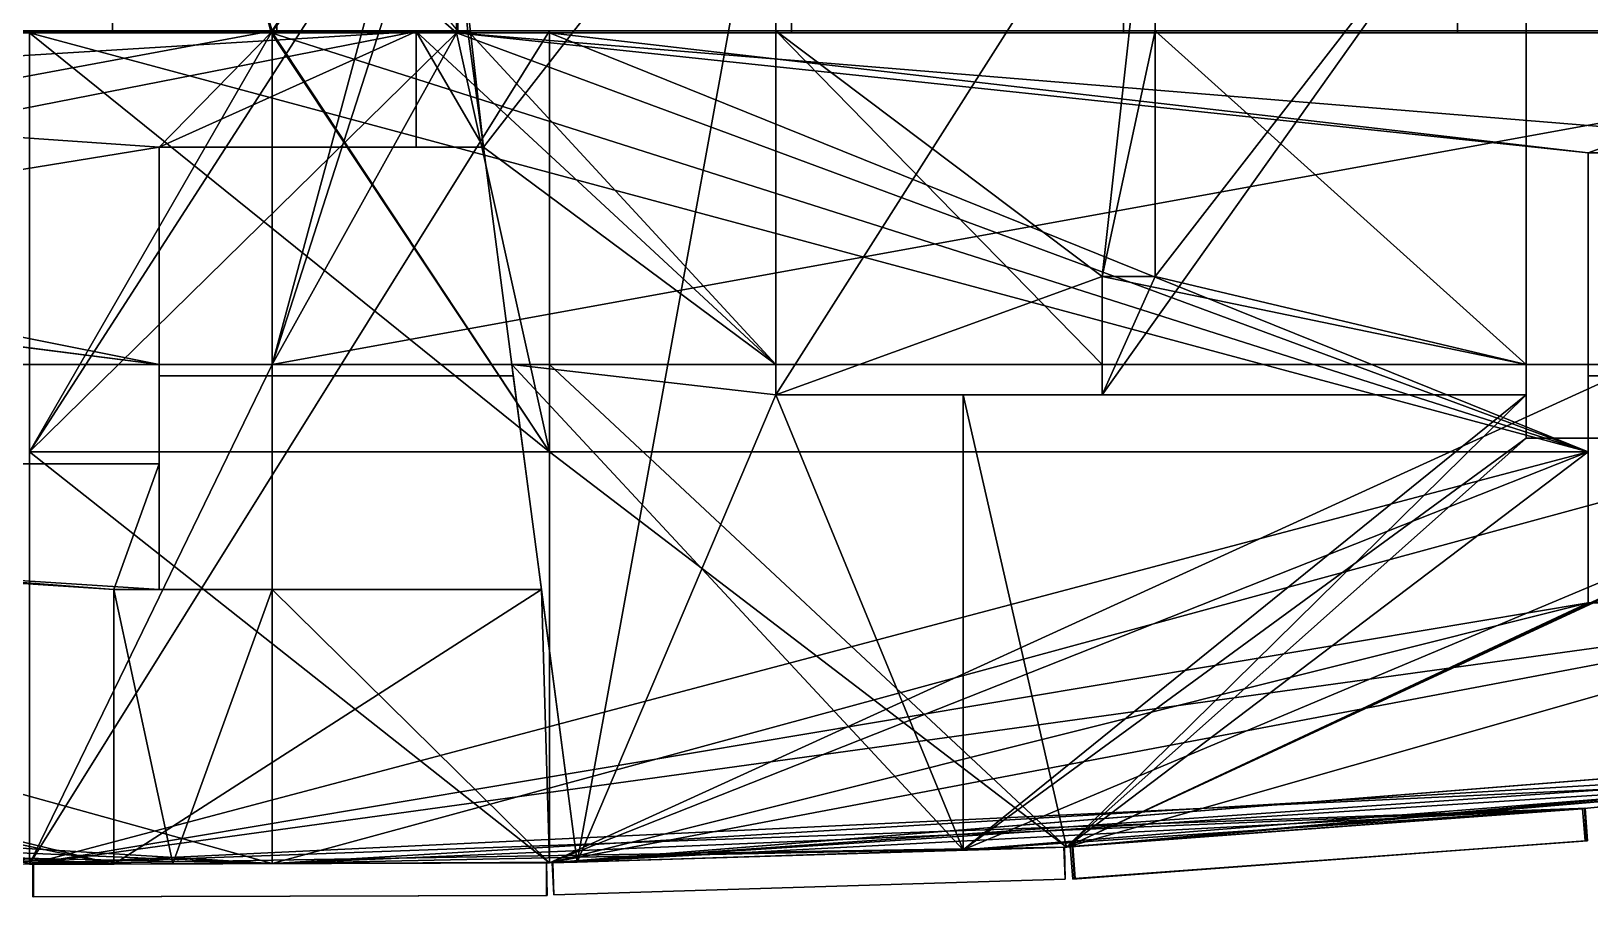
# Model space of a CAD drawing. Header units: metres. Extents: x -3 to 91.7, y -102.4 to -12.1.
# Drawn here: x 52.48 to 74.46, y -101.3 to -89.1 of the extents above; entities that cross this region are included whole.
import ezdxf

# ---------------------------------------------------------------- set-up
doc = ezdxf.new("R2010")
doc.units = ezdxf.units.M

msp = doc.modelspace()

# ---------------------------------------------------------------- linework, layer by layer
at = {"layer": 'Building Shading', "color": 195}
for points in [[(67.17, -101.05, 17.84), (74.39, -100.51, 17.84), (74.35, -100.06, 17.84), (67.13, -100.59, 17.84)], [(67.13, -100.59, 17.84), (74.35, -100.06, 17.84), (74.39, -100.51, 17.84), (67.17, -101.05, 17.84)], [(67.17, -101.05, 16.83), (74.39, -100.51, 16.83), (74.35, -100.06, 16.83), (67.13, -100.59, 16.83)], [(67.13, -100.59, 16.83), (74.35, -100.06, 16.83), (74.39, -100.51, 16.83), (67.17, -101.05, 16.83)], [(67.19, -101.04, 8.7), (74.41, -100.51, 8.7), (74.38, -100.05, 8.7), (67.16, -100.59, 8.7)], [(67.16, -100.59, 8.7), (74.38, -100.05, 8.7), (74.41, -100.51, 8.7), (67.19, -101.04, 8.7)], [(67.19, -101.04, 7.68), (74.41, -100.51, 7.68), (74.38, -100.05, 7.68), (67.16, -100.59, 7.68)], [(67.16, -100.59, 7.68), (74.38, -100.05, 7.68), (74.41, -100.51, 7.68), (67.19, -101.04, 7.68)], [(67.2, -101.04, 13.27), (74.42, -100.51, 13.27), (74.38, -100.05, 13.27), (67.16, -100.59, 13.27)], [(67.16, -100.59, 13.27), (74.38, -100.05, 13.27), (74.42, -100.51, 13.27), (67.2, -101.04, 13.27)], [(67.2, -101.04, 12.26), (74.42, -100.51, 12.26), (74.38, -100.05, 12.26), (67.16, -100.59, 12.26)], [(67.16, -100.59, 12.26), (74.38, -100.05, 12.26), (74.42, -100.51, 12.26), (67.2, -101.04, 12.26)], [(67.2, -101.04, 22.42), (74.42, -100.51, 22.42), (74.39, -100.05, 22.42), (67.17, -100.59, 22.42)], [(67.17, -100.59, 22.42), (74.39, -100.05, 22.42), (74.42, -100.51, 22.42), (67.2, -101.04, 22.42)], [(67.2, -101.04, 21.4), (74.42, -100.51, 21.4), (74.39, -100.05, 21.4), (67.17, -100.59, 21.4)], [(67.17, -100.59, 21.4), (74.39, -100.05, 21.4), (74.42, -100.51, 21.4), (67.2, -101.04, 21.4)], [(59.85, -101.27, 22.42), (67.06, -101.05, 22.42), (67.04, -100.6, 22.42), (59.83, -100.82, 22.42)], [(59.83, -100.82, 22.42), (67.04, -100.6, 22.42), (67.06, -101.05, 22.42), (59.85, -101.27, 22.42)], [(59.85, -101.27, 21.4), (67.06, -101.05, 21.4), (67.04, -100.6, 21.4), (59.83, -100.82, 21.4)], [(59.83, -100.82, 21.4), (67.04, -100.6, 21.4), (67.06, -101.05, 21.4), (59.85, -101.27, 21.4)], [(59.85, -101.27, 13.27), (67.06, -101.05, 13.27), (67.05, -100.6, 13.27), (59.84, -100.82, 13.27)], [(59.84, -100.82, 13.27), (67.05, -100.6, 13.27), (67.06, -101.05, 13.27), (59.85, -101.27, 13.27)], [(59.85, -101.27, 12.26), (67.06, -101.05, 12.26), (67.05, -100.6, 12.26), (59.84, -100.82, 12.26)], [(59.84, -100.82, 12.26), (67.05, -100.6, 12.26), (67.06, -101.05, 12.26), (59.85, -101.27, 12.26)], [(59.85, -101.27, 17.84), (67.06, -101.05, 17.84), (67.05, -100.6, 17.84), (59.84, -100.82, 17.84)], [(59.84, -100.82, 17.84), (67.05, -100.6, 17.84), (67.06, -101.05, 17.84), (59.85, -101.27, 17.84)], [(59.85, -101.27, 16.83), (67.06, -101.05, 16.83), (67.05, -100.6, 16.83), (59.84, -100.82, 16.83)], [(59.84, -100.82, 16.83), (67.05, -100.6, 16.83), (67.06, -101.05, 16.83), (59.85, -101.27, 16.83)], [(52.51, -101.3, 22.42), (59.75, -101.28, 22.42), (59.75, -100.82, 22.42), (52.51, -100.84, 22.42)], [(52.51, -100.84, 22.42), (59.75, -100.82, 22.42), (59.75, -101.28, 22.42), (52.51, -101.3, 22.42)], [(52.51, -101.3, 21.4), (59.75, -101.28, 21.4), (59.75, -100.82, 21.4), (52.51, -100.84, 21.4)], [(52.51, -100.84, 21.4), (59.75, -100.82, 21.4), (59.75, -101.28, 21.4), (52.51, -101.3, 21.4)], [(52.52, -101.3, 17.84), (59.76, -101.28, 17.84), (59.75, -100.82, 17.84), (52.52, -100.84, 17.84)], [(52.52, -100.84, 17.84), (59.75, -100.82, 17.84), (59.76, -101.28, 17.84), (52.52, -101.3, 17.84)], [(52.52, -101.3, 16.83), (59.76, -101.28, 16.83), (59.75, -100.82, 16.83), (52.52, -100.84, 16.83)], [(52.52, -100.84, 16.83), (59.75, -100.82, 16.83), (59.76, -101.28, 16.83), (52.52, -101.3, 16.83)]]:
    msp.add_3dface(points, dxfattribs=at)
at = {"layer": 'THERMAL_ZONE_2', "color": 8}
for points in [[(58.86, -90.74, 8.99), (58.32, -85.95, 8.99), (62.98, -85.44, 8.99)], [(60.18, -100.81, 8.99), (58.86, -90.74, 8.99), (62.98, -85.44, 8.99)], [(62.98, -85.44, 8.99), (62.98, -94.23, 8.99), (60.18, -100.81, 8.99)], [(62.98, -94.23, 8.99), (62.98, -85.82, 8.99), (68.33, -85.82, 8.99)], [(62.98, -94.23, 8.99), (68.33, -85.82, 8.99), (67.58, -92.56, 8.99)], [(67.58, -94.23, 8.99), (68.33, -92.56, 8.99), (73.56, -85.82, 8.99)], [(67.58, -94.23, 8.99), (73.56, -85.82, 8.99), (73.56, -94.23, 8.99)], [(68.33, -85.82, 8.99), (68.33, -92.56, 8.99), (67.58, -92.56, 8.99)], [(68.33, -92.56, 8.99), (68.33, -85.82, 8.99), (73.56, -85.82, 8.99)], [(73.56, -94.84, 8.99), (73.56, -85.88, 8.99), (81.55, -85.88, 8.99), (81.55, -94.84, 8.99)], [(51.27, -89.11, 8.99), (51.27, -85.95, 8.99), (55.95, -85.95, 8.99), (55.95, -89.11, 8.99)], [(55.95, -89.11, 8.99), (55.95, -85.95, 8.99), (58.32, -85.95, 8.99), (58.64, -89.11, 8.99)], [(58.86, -90.74, 8.99), (58.64, -89.11, 8.99), (58.32, -85.95, 8.99)], [(26.83, -95.2, 8.99), (30.76, -90.77, 8.99), (57.91, -89.11, 8.99)], [(26.83, -95.2, 8.99), (57.91, -89.11, 8.99), (54.29, -90.74, 8.99)], [(30.76, -90.77, 8.99), (30.76, -89.11, 8.99), (57.91, -89.11, 8.99)], [(57.91, -89.11, 8.99), (57.91, -90.74, 8.99), (54.29, -90.74, 8.99)], [(58.86, -90.74, 8.99), (57.91, -90.74, 8.99), (57.91, -89.11, 8.99)], [(58.86, -90.74, 8.99), (57.91, -89.11, 8.99), (58.64, -89.11, 8.99)], [(26.83, -95.2, 8.99), (54.29, -90.74, 8.99), (54.29, -95.2, 8.99)], [(54.29, -93.96, 8.99), (54.29, -90.74, 8.99), (58.86, -90.74, 8.99), (59.28, -93.96, 8.99)], [(62.98, -94.23, 8.99), (67.58, -92.56, 8.99), (67.58, -94.23, 8.99)], [(67.58, -94.23, 8.99), (67.58, -92.56, 8.99), (68.33, -92.56, 8.99)], [(54.29, -96.97, 8.99), (54.29, -93.96, 8.99), (59.28, -93.96, 8.99), (59.68, -96.97, 8.99)], [(62.98, -94.23, 8.99), (65.62, -100.64, 8.99), (60.18, -100.81, 8.99)], [(62.98, -94.23, 8.99), (65.62, -94.23, 8.99), (65.62, -100.64, 8.99)], [(65.62, -100.64, 8.99), (65.62, -94.23, 8.99), (73.56, -94.23, 8.99)], [(65.62, -100.64, 8.99), (73.56, -94.23, 8.99), (73.56, -94.84, 8.99)], [(65.62, -100.64, 8.99), (73.56, -94.84, 8.99), (79.44, -94.84, 8.99)], [(65.62, -100.64, 8.99), (79.44, -94.84, 8.99), (79.44, -99.54, 8.99)], [(26.83, -95.2, 8.99), (54.29, -95.2, 8.99), (54.29, -96.97, 8.99)], [(26.83, -95.2, 8.99), (54.29, -96.97, 8.99), (53.65, -96.97, 8.99)], [(26.83, -95.2, 8.99), (53.65, -96.97, 8.99), (53.65, -100.84, 8.99)], [(52.46, -100.84, 8.99), (26.83, -95.2, 8.99), (53.65, -100.84, 8.99)], [(53.65, -100.84, 8.99), (53.65, -96.97, 8.99), (59.68, -96.97, 8.99)], [(53.65, -100.84, 8.99), (59.68, -96.97, 8.99), (60.18, -100.81, 8.99)], [(65.62, -100.64, 8.99), (79.44, -99.54, 8.99), (74.42, -100.05, 8.99)], [(65.62, -100.64, 8.99), (74.42, -100.05, 8.99), (67.08, -100.6, 8.99)], [(53.65, -100.84, 8.99), (60.18, -100.81, 8.99), (59.79, -100.82, 8.99)]]:
    msp.add_3dface(points, dxfattribs=at)
at = {"layer": 'THERMAL_ZONE_2', "color": 15}
for points in [[(55.95, -89.11, 10.52), (55.95, -86.02, 10.52), (54.99, -86.16, 10.52), (55.88, -89.1, 10.52)], [(58.5, -89.1, 10.52), (55.95, -86.02, 10.52), (55.95, -89.11, 10.52)], [(54.29, -90.74, 10.52), (55.88, -89.11, 10.52), (30.76, -89.11, 10.52)], [(54.29, -93.8, 10.52), (54.29, -90.74, 10.52), (30.76, -89.11, 10.52)], [(54.29, -93.8, 10.52), (30.76, -89.11, 10.52), (30.76, -90.77, 10.52)], [(54.29, -90.74, 10.52), (55.88, -90.74, 10.52), (55.88, -89.11, 10.52)], [(57.91, -90.74, 10.52), (57.91, -89.11, 10.52), (55.88, -89.11, 10.52), (55.88, -90.74, 10.52)], [(62.98, -93.8, 10.52), (58.64, -89.1, 10.52), (57.91, -89.11, 10.52)], [(57.91, -89.11, 10.52), (57.91, -90.74, 10.52), (58.86, -90.74, 10.52)], [(62.98, -93.8, 10.52), (57.91, -89.11, 10.52), (58.86, -90.74, 10.52)], [(62.98, -93.8, 10.52), (62.98, -89.1, 10.52), (58.64, -89.1, 10.52)], [(67.58, -92.56, 10.52), (68.33, -89.1, 10.52), (62.98, -89.1, 10.52)], [(67.58, -93.8, 10.52), (67.58, -92.56, 10.52), (62.98, -89.1, 10.52)], [(67.58, -93.8, 10.52), (62.98, -89.1, 10.52), (62.98, -93.8, 10.52)], [(67.58, -92.56, 10.52), (68.33, -92.56, 10.52), (68.33, -89.1, 10.52)], [(73.56, -93.8, 10.52), (73.56, -89.1, 10.52), (68.33, -89.1, 10.52)], [(73.56, -93.8, 10.52), (68.33, -89.1, 10.52), (68.33, -92.56, 10.52)], [(81.55, -93.8, 10.52), (81.55, -89.1, 10.52), (73.56, -89.1, 10.52), (73.56, -93.8, 10.52)], [(54.29, -93.8, 10.52), (30.76, -90.77, 10.52), (30.49, -90.77, 10.52)], [(54.29, -93.8, 10.52), (30.49, -90.77, 10.52), (30.49, -93.8, 10.52)], [(55.88, -93.8, 10.52), (55.88, -90.74, 10.52), (54.29, -90.74, 10.52), (54.29, -93.8, 10.52)], [(59.26, -93.8, 10.52), (58.86, -90.74, 10.52), (55.88, -90.74, 10.52), (55.88, -93.8, 10.52)], [(62.98, -93.8, 10.52), (58.86, -90.74, 10.52), (59.26, -93.8, 10.52)], [(73.56, -93.8, 10.52), (68.33, -92.56, 10.52), (67.58, -92.56, 10.52)], [(73.56, -93.8, 10.52), (67.58, -92.56, 10.52), (67.58, -93.8, 10.52)], [(54.29, -95.2, 10.52), (54.29, -93.8, 10.52), (30.49, -93.8, 10.52), (30.49, -95.2, 10.52)], [(55.88, -93.96, 10.52), (55.88, -93.8, 10.52), (54.29, -93.8, 10.52), (54.29, -93.96, 10.52)], [(59.28, -93.96, 10.52), (59.26, -93.8, 10.52), (55.88, -93.8, 10.52), (55.88, -93.96, 10.52)], [(62.98, -94.23, 10.52), (62.98, -93.8, 10.52), (59.26, -93.8, 10.52)], [(65.62, -100.64, 10.52), (62.98, -94.23, 10.52), (59.26, -93.8, 10.52)], [(65.62, -100.64, 10.52), (59.26, -93.8, 10.52), (60.18, -100.81, 10.52)], [(67.58, -94.23, 10.52), (67.58, -93.8, 10.52), (62.98, -93.8, 10.52), (62.98, -94.23, 10.52)], [(73.56, -94.23, 10.52), (73.56, -93.8, 10.52), (67.58, -93.8, 10.52), (67.58, -94.23, 10.52)], [(81.55, -94.84, 10.52), (81.55, -93.8, 10.52), (73.56, -93.8, 10.52), (73.56, -94.84, 10.52)], [(55.88, -96.97, 10.52), (55.88, -93.96, 10.52), (54.29, -93.96, 10.52), (54.29, -96.97, 10.52)], [(59.68, -96.97, 10.52), (59.28, -93.96, 10.52), (55.88, -93.96, 10.52), (55.88, -96.97, 10.52)], [(65.62, -100.64, 10.52), (65.62, -94.23, 10.52), (62.98, -94.23, 10.52)], [(67.08, -100.6, 10.52), (73.56, -94.23, 10.52), (65.62, -94.23, 10.52)], [(67.08, -100.6, 10.52), (65.62, -94.23, 10.52), (65.62, -100.64, 10.52)], [(67.08, -100.6, 10.52), (73.56, -94.84, 10.52), (73.56, -94.23, 10.52)], [(67.08, -100.6, 10.52), (79.44, -99.54, 10.52), (79.44, -94.84, 10.52)], [(67.08, -100.6, 10.52), (79.44, -94.84, 10.52), (73.56, -94.84, 10.52)], [(53.65, -96.97, 10.52), (54.29, -95.2, 10.52), (30.49, -95.2, 10.52)], [(53.65, -100.84, 10.52), (53.65, -96.97, 10.52), (30.49, -95.2, 10.52)], [(53.65, -100.84, 10.52), (30.49, -95.2, 10.52), (30.49, -99.28, 10.52)], [(53.65, -96.97, 10.52), (54.29, -96.97, 10.52), (54.29, -95.2, 10.52)], [(54.48, -100.83, 10.52), (55.88, -96.97, 10.52), (53.65, -96.97, 10.52)], [(54.48, -100.83, 10.52), (53.65, -96.97, 10.52), (53.65, -100.84, 10.52)], [(54.48, -100.83, 10.52), (55.88, -100.83, 10.52), (55.88, -96.97, 10.52)], [(59.79, -100.82, 10.52), (59.68, -96.97, 10.52), (55.88, -96.97, 10.52)], [(59.79, -100.82, 10.52), (55.88, -96.97, 10.52), (55.88, -100.83, 10.52)], [(59.79, -100.82, 10.52), (60.18, -100.81, 10.52), (59.68, -96.97, 10.52)], [(53.65, -100.84, 10.52), (30.49, -99.28, 10.52), (37.82, -100.07, 10.52)], [(67.08, -100.6, 10.52), (74.42, -100.05, 10.52), (79.44, -99.54, 10.52)], [(53.65, -100.84, 10.52), (37.82, -100.07, 10.52), (45.12, -100.6, 10.52)], [(53.65, -100.84, 10.52), (45.12, -100.6, 10.52), (52.46, -100.84, 10.52)]]:
    msp.add_3dface(points, dxfattribs=at)
at = {"layer": 'THERMAL_ZONE_2', "color": 43}
for points in [[(74.42, -100.05, 10.52), (74.42, -100.05, 8.99), (79.44, -99.54, 8.99), (79.44, -99.54, 10.52)], [(67.08, -100.6, 10.52), (67.08, -100.6, 8.99), (74.42, -100.05, 8.99), (74.42, -100.05, 10.52)], [(65.62, -100.64, 10.52), (65.62, -100.64, 8.99), (67.08, -100.6, 8.99), (67.08, -100.6, 10.52)], [(52.46, -100.84, 10.52), (52.46, -100.84, 8.99), (53.65, -100.84, 8.99), (53.65, -100.84, 10.52)], [(53.65, -100.84, 10.52), (53.65, -100.84, 8.99), (59.79, -100.82, 8.99), (59.79, -100.82, 10.52)], [(59.79, -100.82, 10.52), (59.79, -100.82, 8.99), (60.18, -100.81, 8.99), (60.18, -100.81, 10.52)], [(60.18, -100.81, 10.52), (60.18, -100.81, 8.99), (65.62, -100.64, 8.99), (65.62, -100.64, 10.52)]]:
    msp.add_3dface(points, dxfattribs=at)
at = {"layer": 'THERMAL_ZONE_4', "color": 8}
for points in [[(55.88, -93.8, 13.56), (58.06, -85.73, 13.56), (58.5, -85.66, 13.56)], [(55.88, -93.8, 13.56), (58.5, -85.66, 13.56), (58.5, -89.1, 13.56)], [(55.88, -93.8, 13.56), (55.88, -89.1, 13.56), (58.06, -85.73, 13.56)], [(30.49, -93.8, 13.56), (31.88, -89.1, 13.56), (55.88, -89.1, 13.56)], [(30.49, -93.8, 13.56), (55.88, -89.1, 13.56), (55.88, -93.8, 13.56)], [(55.88, -93.8, 13.56), (58.5, -89.1, 13.56), (81.75, -89.1, 13.56)], [(55.88, -93.8, 13.56), (81.75, -89.1, 13.56), (81.75, -93.8, 13.56)], [(52.46, -100.84, 13.56), (30.49, -93.8, 13.56), (55.88, -93.8, 13.56)], [(52.46, -100.84, 13.56), (55.88, -93.8, 13.56), (55.88, -100.83, 13.56)], [(55.88, -100.83, 13.56), (55.88, -93.8, 13.56), (81.75, -93.8, 13.56)], [(55.88, -100.83, 13.56), (81.75, -93.8, 13.56), (81.75, -99.3, 13.56)], [(55.88, -100.83, 13.56), (81.75, -99.3, 13.56), (74.42, -100.05, 13.56)], [(55.88, -100.83, 13.56), (74.42, -100.05, 13.56), (67.08, -100.6, 13.56)], [(55.88, -100.83, 13.56), (67.08, -100.6, 13.56), (59.79, -100.82, 13.56)]]:
    msp.add_3dface(points, dxfattribs=at)
at = {"layer": 'THERMAL_ZONE_4', "color": 15}
for points in [[(55.88, -93.8, 15.09), (55.88, -89.1, 15.09), (30.49, -89.1, 15.09), (30.49, -93.8, 15.09)], [(59.79, -93.8, 15.09), (59.79, -89.1, 15.09), (55.88, -89.1, 15.09), (55.88, -93.8, 15.09)], [(81.75, -93.8, 15.09), (81.75, -89.1, 15.09), (59.79, -89.1, 15.09), (59.79, -93.8, 15.09)], [(55.88, -100.83, 15.09), (55.88, -93.8, 15.09), (30.49, -93.8, 15.09)], [(55.88, -100.83, 15.09), (30.49, -93.8, 15.09), (30.49, -99.28, 15.09)], [(59.79, -100.82, 15.09), (59.79, -93.8, 15.09), (55.88, -93.8, 15.09), (55.88, -100.83, 15.09)], [(67.08, -100.6, 15.09), (81.75, -93.8, 15.09), (59.79, -93.8, 15.09)], [(67.08, -100.6, 15.09), (59.79, -93.8, 15.09), (59.79, -100.82, 15.09)], [(67.08, -100.6, 15.09), (81.75, -99.3, 15.09), (81.75, -93.8, 15.09)], [(55.88, -100.83, 15.09), (30.49, -99.28, 15.09), (37.82, -100.07, 15.09)], [(67.08, -100.6, 15.09), (74.42, -100.05, 15.09), (81.75, -99.3, 15.09)], [(55.88, -100.83, 15.09), (37.82, -100.07, 15.09), (45.12, -100.6, 15.09)], [(55.88, -100.83, 15.09), (45.12, -100.6, 15.09), (52.46, -100.84, 15.09)]]:
    msp.add_3dface(points, dxfattribs=at)
at = {"layer": 'THERMAL_ZONE_4', "color": 43}
for points in [[(74.42, -100.05, 15.09), (74.42, -100.05, 13.56), (81.75, -99.3, 13.56), (81.75, -99.3, 15.09)], [(67.08, -100.6, 15.09), (67.08, -100.6, 13.56), (74.42, -100.05, 13.56), (74.42, -100.05, 15.09)], [(59.79, -100.82, 15.09), (59.79, -100.82, 13.56), (67.08, -100.6, 13.56), (67.08, -100.6, 15.09)], [(52.46, -100.84, 15.09), (52.46, -100.84, 13.56), (55.88, -100.83, 13.56), (55.88, -100.83, 15.09)], [(55.88, -100.83, 15.09), (55.88, -100.83, 13.56), (59.79, -100.82, 13.56), (59.79, -100.82, 15.09)]]:
    msp.add_3dface(points, dxfattribs=at)
at = {"layer": 'THERMAL_ZONE_5', "color": 8}
for points in [[(52.46, -100.84, 18.14), (30.49, -89.1, 18.14), (59.79, -89.1, 18.14)], [(52.46, -100.84, 18.14), (59.79, -89.1, 18.14), (59.79, -100.82, 18.14)], [(59.79, -100.82, 18.14), (59.79, -89.1, 18.14), (85.49, -89.1, 18.14)], [(59.79, -100.82, 18.14), (85.49, -89.1, 18.14), (85.49, -98.77, 18.14)], [(59.79, -100.82, 18.14), (85.49, -98.77, 18.14), (85.51, -98.77, 18.14)], [(59.79, -100.82, 18.14), (85.51, -98.77, 18.14), (81.75, -99.3, 18.14)], [(59.79, -100.82, 18.14), (81.75, -99.3, 18.14), (74.42, -100.05, 18.14)], [(59.79, -100.82, 18.14), (74.42, -100.05, 18.14), (67.08, -100.6, 18.14)]]:
    msp.add_3dface(points, dxfattribs=at)
at = {"layer": 'THERMAL_ZONE_5', "color": 15}
for points in [[(53.63, -89.13, 19.66), (53.63, -89.1, 19.66), (48.92, -89.1, 19.66), (48.92, -89.13, 19.66)], [(59.79, -95.03, 19.66), (55.87, -89.13, 19.66), (52.46, -89.13, 19.66)], [(59.79, -95.03, 19.66), (52.46, -89.13, 19.66), (52.46, -95.03, 19.66)], [(58.48, -89.13, 19.66), (58.48, -89.1, 19.66), (55.87, -89.1, 19.66)], [(59.79, -95.03, 19.66), (58.48, -89.13, 19.66), (55.87, -89.1, 19.66)], [(59.79, -95.03, 19.66), (55.87, -89.1, 19.66), (55.87, -89.13, 19.66)], [(59.79, -95.03, 19.66), (59.79, -89.13, 19.66), (58.48, -89.13, 19.66)], [(74.43, -90.82, 19.66), (79.14, -89.13, 19.66), (59.79, -89.13, 19.66)], [(74.43, -95.03, 19.66), (74.43, -90.82, 19.66), (59.79, -89.13, 19.66)], [(74.43, -95.03, 19.66), (59.79, -89.13, 19.66), (59.79, -95.03, 19.66)], [(67.88, -89.13, 19.66), (67.88, -89.1, 19.66), (63.2, -89.1, 19.66), (63.2, -89.13, 19.66)], [(72.59, -89.13, 19.66), (72.59, -89.1, 19.66), (67.88, -89.1, 19.66), (67.88, -89.13, 19.66)], [(77.24, -89.13, 19.66), (77.24, -89.1, 19.66), (72.59, -89.1, 19.66), (72.59, -89.13, 19.66)], [(74.43, -90.82, 19.66), (79.14, -90.82, 19.66), (79.14, -89.13, 19.66)], [(79.14, -93.96, 19.66), (79.14, -90.82, 19.66), (74.43, -90.82, 19.66), (74.43, -93.96, 19.66)], [(79.14, -97.16, 19.66), (79.14, -93.96, 19.66), (74.43, -93.96, 19.66), (74.43, -97.16, 19.66)], [(59.79, -100.82, 19.66), (59.79, -95.03, 19.66), (52.46, -95.03, 19.66), (52.46, -100.84, 19.66)], [(67.08, -100.6, 19.66), (74.43, -95.03, 19.66), (59.79, -95.03, 19.66)], [(67.08, -100.6, 19.66), (59.79, -95.03, 19.66), (59.79, -100.82, 19.66)], [(67.08, -100.6, 19.66), (74.43, -97.16, 19.66), (74.43, -95.03, 19.66)], [(67.08, -100.6, 19.66), (79.14, -99.57, 19.66), (79.14, -97.16, 19.66)], [(67.08, -100.6, 19.66), (79.14, -97.16, 19.66), (74.43, -97.16, 19.66)], [(67.08, -100.6, 19.66), (74.42, -100.05, 19.66), (79.14, -99.57, 19.66)]]:
    msp.add_3dface(points, dxfattribs=at)
at = {"layer": 'THERMAL_ZONE_5', "color": 43}
for points in [[(74.42, -100.05, 19.66), (74.42, -100.05, 18.14), (81.75, -99.3, 18.14), (81.75, -99.3, 19.66)], [(67.08, -100.6, 19.66), (67.08, -100.6, 18.14), (74.42, -100.05, 18.14), (74.42, -100.05, 19.66)], [(59.79, -100.82, 19.66), (59.79, -100.82, 18.14), (67.08, -100.6, 18.14), (67.08, -100.6, 19.66)], [(52.46, -100.84, 19.66), (52.46, -100.84, 18.14), (59.79, -100.82, 18.14), (59.79, -100.82, 19.66)]]:
    msp.add_3dface(points, dxfattribs=at)
at = {"layer": 'THERMAL_ZONE_6', "color": 8}
for points in [[(52.46, -95.03, 22.71), (55.87, -89.13, 22.71), (58.48, -85.7, 22.71)], [(52.46, -95.03, 22.71), (58.48, -85.7, 22.71), (58.48, -89.13, 22.71)], [(55.87, -89.13, 22.71), (55.1, -86.17, 22.71), (58.48, -85.7, 22.71)], [(48.92, -89.13, 22.71), (48.92, -85.97, 22.71), (53.63, -85.97, 22.71), (53.63, -89.13, 22.71)], [(53.63, -89.13, 22.71), (53.63, -85.97, 22.71), (55.05, -85.97, 22.71), (55.87, -89.13, 22.71)], [(58.48, -89.13, 22.71), (58.48, -85.97, 22.71), (63.2, -85.97, 22.71), (63.2, -89.13, 22.71)], [(63.2, -89.13, 22.71), (63.2, -85.97, 22.71), (67.88, -85.97, 22.71), (67.88, -89.13, 22.71)], [(67.88, -89.13, 22.71), (67.88, -85.97, 22.71), (72.59, -85.97, 22.71), (72.59, -89.13, 22.71)], [(72.59, -89.13, 22.71), (72.59, -85.97, 22.71), (77.24, -85.97, 22.71), (77.24, -89.13, 22.71)], [(52.46, -95.03, 22.71), (52.46, -89.13, 22.71), (55.87, -89.13, 22.71)], [(58.48, -89.13, 22.71), (74.43, -95.03, 22.71), (52.46, -95.03, 22.71)], [(58.48, -89.13, 22.71), (79.14, -89.13, 22.71), (79.14, -90.82, 22.71)], [(58.48, -89.13, 22.71), (79.14, -90.82, 22.71), (74.43, -90.82, 22.71)], [(58.48, -89.13, 22.71), (74.43, -90.82, 22.71), (74.43, -95.03, 22.71)], [(74.43, -93.96, 22.71), (74.43, -90.82, 22.71), (79.14, -90.82, 22.71), (79.14, -93.96, 22.71)], [(74.43, -97.16, 22.71), (74.43, -93.96, 22.71), (79.14, -93.96, 22.71), (79.14, -97.16, 22.71)], [(52.46, -100.84, 22.71), (52.46, -95.03, 22.71), (74.43, -95.03, 22.71)], [(52.46, -100.84, 22.71), (74.43, -95.03, 22.71), (74.43, -97.16, 22.71)], [(52.46, -100.84, 22.71), (74.43, -97.16, 22.71), (79.14, -97.16, 22.71)], [(52.46, -100.84, 22.71), (79.14, -97.16, 22.71), (79.14, -99.57, 22.71)], [(52.46, -100.84, 22.71), (79.14, -99.57, 22.71), (74.42, -100.05, 22.71)], [(52.46, -100.84, 22.71), (74.42, -100.05, 22.71), (67.08, -100.6, 22.71)], [(52.46, -100.84, 22.71), (67.08, -100.6, 22.71), (59.79, -100.82, 22.71)]]:
    msp.add_3dface(points, dxfattribs=at)
at = {"layer": 'THERMAL_ZONE_6', "color": 15}
for points in [[(58.48, -89.13, 24.23), (58.48, -85.7, 24.23), (55.1, -86.17, 24.23)], [(53.63, -89.13, 24.23), (53.63, -85.97, 24.23), (48.92, -85.97, 24.23), (48.92, -89.13, 24.23)], [(55.87, -89.13, 24.23), (55.05, -85.97, 24.23), (53.63, -85.97, 24.23), (53.63, -89.13, 24.23)], [(63.2, -89.13, 24.23), (63.2, -85.97, 24.23), (58.48, -85.97, 24.23), (58.48, -89.13, 24.23)], [(67.88, -89.13, 24.23), (67.88, -85.97, 24.23), (63.2, -85.97, 24.23), (63.2, -89.13, 24.23)], [(72.59, -89.13, 24.23), (72.59, -85.97, 24.23), (67.88, -85.97, 24.23), (67.88, -89.13, 24.23)], [(77.24, -89.13, 24.23), (77.24, -85.97, 24.23), (72.59, -85.97, 24.23), (72.59, -89.13, 24.23)], [(58.48, -89.13, 24.23), (55.1, -86.17, 24.23), (55.87, -89.13, 24.23)], [(74.43, -95.03, 24.23), (55.87, -89.13, 24.23), (52.46, -89.13, 24.23)], [(74.43, -95.03, 24.23), (52.46, -89.13, 24.23), (52.46, -95.03, 24.23)], [(74.43, -95.03, 24.23), (58.48, -89.13, 24.23), (55.87, -89.13, 24.23)], [(74.43, -90.82, 24.23), (79.14, -89.13, 24.23), (58.48, -89.13, 24.23)], [(74.43, -95.03, 24.23), (74.43, -90.82, 24.23), (58.48, -89.13, 24.23)], [(74.43, -90.82, 24.23), (79.14, -90.82, 24.23), (79.14, -89.13, 24.23)], [(79.14, -93.96, 24.23), (79.14, -90.82, 24.23), (74.43, -90.82, 24.23), (74.43, -93.96, 24.23)], [(79.14, -97.16, 24.23), (79.14, -93.96, 24.23), (74.43, -93.96, 24.23), (74.43, -97.16, 24.23)], [(59.79, -100.82, 24.23), (74.43, -95.03, 24.23), (52.46, -95.03, 24.23)], [(59.79, -100.82, 24.23), (52.46, -95.03, 24.23), (52.46, -100.84, 24.23)], [(59.79, -100.82, 24.23), (74.43, -97.16, 24.23), (74.43, -95.03, 24.23)], [(59.79, -100.82, 24.23), (79.14, -99.57, 24.23), (79.14, -97.16, 24.23)], [(59.79, -100.82, 24.23), (79.14, -97.16, 24.23), (74.43, -97.16, 24.23)], [(59.79, -100.82, 24.23), (74.42, -100.05, 24.23), (79.14, -99.57, 24.23)], [(59.79, -100.82, 24.23), (67.08, -100.6, 24.23), (74.42, -100.05, 24.23)]]:
    msp.add_3dface(points, dxfattribs=at)
at = {"layer": 'THERMAL_ZONE_6', "color": 43}
for points in [[(74.42, -100.05, 24.23), (74.42, -100.05, 22.71), (79.14, -99.57, 22.71), (79.14, -99.57, 24.23)], [(67.08, -100.6, 24.23), (67.08, -100.6, 22.71), (74.42, -100.05, 22.71), (74.42, -100.05, 24.23)], [(59.79, -100.82, 24.23), (59.79, -100.82, 22.71), (67.08, -100.6, 22.71), (67.08, -100.6, 24.23)], [(52.46, -100.84, 24.23), (52.46, -100.84, 22.71), (59.79, -100.82, 22.71), (59.79, -100.82, 24.23)]]:
    msp.add_3dface(points, dxfattribs=at)

doc.saveas('drawing.dxf')
